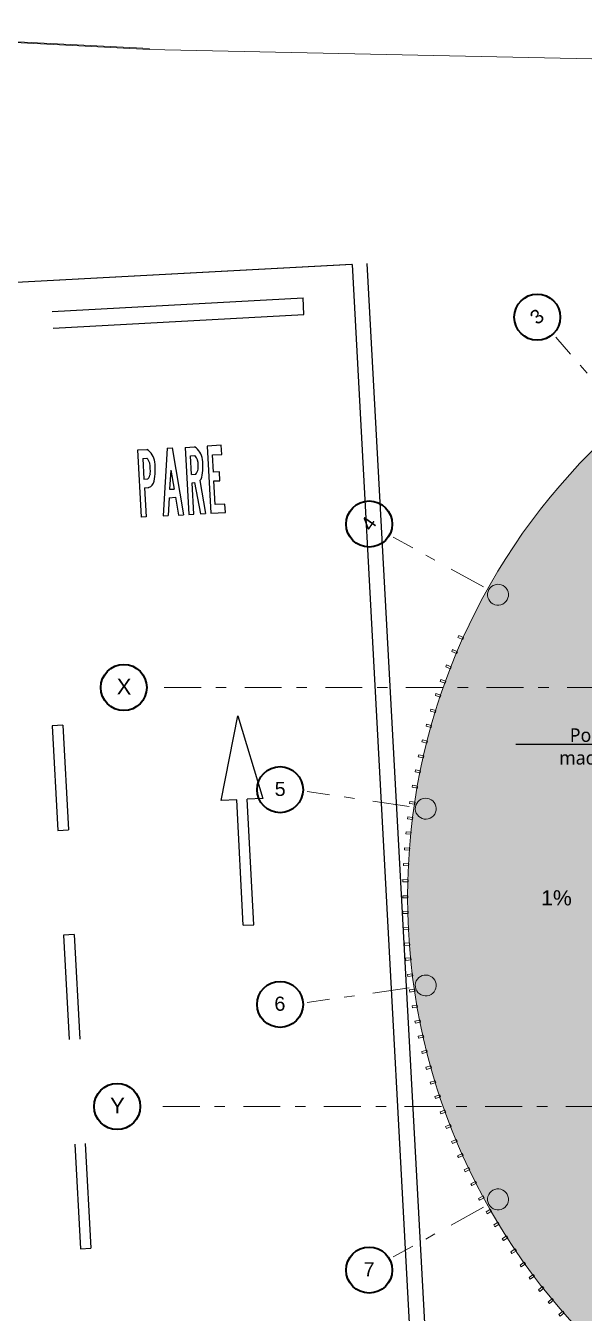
# Model space of a CAD drawing. Header units: metres. Extents: x 27 to 147, y -173 to 8.
# Drawn here: x 36.24 to 41.58, y -13.43 to -1.14 of the extents above; entities that cross this region are included whole.
import ezdxf
from ezdxf import colors
from ezdxf.entities.mleader import LeaderData, LeaderLine
from ezdxf.math import Vec2, Vec3

# ---------------------------------------------------------------- set-up
doc = ezdxf.new("R2010")
doc.units = ezdxf.units.M
doc.linetypes.add('Dot & Dashed', pattern=[0.670278, 0.352778, -0.176389, 0, -0.141111])
for name, color, linetype, lineweight, true_color in [('Annotation - Text_Pen_No__167', 7, 'Continuous', 13, 0x6a6a6a), ('RAMPA PROPUESTA 1 CERRAMIENTO_Pen_No__167', 7, 'Continuous', 13, 0x6a6a6a), ('Structural - Bearing_Pen_No__123', 7, 'Continuous', 0, 0xd8d8d8), ('Structural - Bearing_Pen_No__167', 7, 'Continuous', 13, 0x6a6a6a)]:
    doc.layers.add(name, color=color, linetype=linetype, lineweight=lineweight, true_color=true_color)
for name, color, linetype, lineweight in [('Drawing & Figure_Pen_No__1', 7, 'Continuous', 13), ('Drawing & Figure_Pen_No__122', 9, 'Continuous', 13), ('Drawing & Figure_Pen_No__7', 7, 'Continuous', 35), ('Estructura – Carga_Pen_No__1', 7, 'Continuous', 13), ('GRAFO 0 BLANCO', 7, 'Continuous', 0), ('letras sr', 7, 'Continuous', 5)]:
    doc.layers.add(name, color=color, linetype=linetype, lineweight=lineweight)
doc.layers.add('Rampa', color=41, linetype='Continuous')
doc.layers.add('Separador de bike pintado', color=8, linetype='Continuous')
doc.styles.add('Generales', font='trebuc.ttf', dxfattribs={"height": 0.1})
doc.styles.add('GENERATED_STYLE_1', font='arialbd.ttf')

msp = doc.modelspace()

# ---------------------------------------------------------------- hatches: boundary and pattern name
at = {"layer": 'Estructura – Carga_Pen_No__1', "linetype": 'Continuous', "lineweight": 13}
msp.add_hatch(color=7, dxfattribs=at).paths.add_polyline_path([(41.166, -9.217), (41.166, -9.703), (40.923, -9.46)])
at = {"layer": 'Structural - Bearing_Pen_No__123', "linetype": 'Continuous', "lineweight": 0, "true_color": 0xa2a2a2}
h = msp.add_hatch(color=253, dxfattribs=at)
h.paths.add_polyline_path([(51.812, -15.492), (51.812, -3.429), (45.864, -3.429, 0.990538), (45.864, -15.492)])
h.paths.add_polyline_path([(49.069, -9.46, -1), (42.769, -9.46, -1)], flags=0)

# ---------------------------------------------------------------- linework, layer by layer
at = {"color": 251, "true_color": 0x636466}
for p, q in [((39.356, -3.421), (33.207, -3.753)), ((39.361, -3.42), (33.212, -3.752)), ((39.361, -3.42), (40.146, -18.049)), ((39.5, -3.413), (40.296, -18.041))]:
    msp.add_line(p, q, dxfattribs=at)
at = {"layer": 'Drawing & Figure_Pen_No__1', "linetype": 'Continuous'}
msp.add_line((37.423, -1.358), (33.075, -1.142), dxfattribs=at)
at = {"layer": 'Drawing & Figure_Pen_No__122', "color": 9, "linetype": 'Dot & Dashed', "lineweight": 13}
for p, q in [((41.951, -4.86), (41.307, -4.114)), ((40.615, -6.498), (39.751, -6.024)), ((42.538, -7.46), (37.438, -7.46)), ((39.906, -8.594), (38.93, -8.453)), ((39.906, -10.326), (38.93, -10.467)), ((42.525, -11.46), (37.375, -11.46)), ((40.615, -12.422), (39.751, -12.896))]:
    msp.add_line(p, q, dxfattribs=at)
at = {"layer": 'Drawing & Figure_Pen_No__7', "color": 7, "linetype": 'Continuous', "lineweight": 35}
for centre in [(41.129, -3.924), (39.523, -5.899), (37.178, -7.46), (38.671, -8.435), (38.671, -10.485), (37.115, -11.46), (39.523, -13.021)]:
    msp.add_circle(centre, 0.22, dxfattribs=at)
at = {"layer": 'GRAFO 0 BLANCO', "color": 7}
msp.add_lwpolyline([(33.075, -1.142), (37.422, -1.369), (43.764, -1.503), (44.724, -1.528), (51.784, -1.71), (64.025, -2.053), (70.185, -2.181), (83.803, -2.463)], dxfattribs=at)
at = {"layer": 'Rampa'}
for q in [(33.365, -3.744), (40.146, -18.049)]:
    msp.add_line((39.361, -3.42), q, dxfattribs=at)
at = {"layer": 'RAMPA PROPUESTA 1 CERRAMIENTO_Pen_No__167', "color": 251, "linetype": 'Continuous', "lineweight": 13, "true_color": 0x6a6a6a}
for points in [[(40.379, -6.962), (40.371, -6.981), (40.417, -7.001), (40.425, -6.983)], [(40.32, -7.098), (40.312, -7.117), (40.358, -7.136), (40.366, -7.118)], [(40.261, -7.244), (40.254, -7.263), (40.3, -7.281), (40.307, -7.262)], [(40.209, -7.382), (40.202, -7.401), (40.249, -7.418), (40.256, -7.399)], [(40.161, -7.518), (40.155, -7.537), (40.202, -7.553), (40.208, -7.534)], [(40.113, -7.666), (40.108, -7.685), (40.155, -7.699), (40.161, -7.68)], [(40.071, -7.809), (40.066, -7.829), (40.114, -7.842), (40.119, -7.823)], [(40.031, -7.958), (40.026, -7.978), (40.075, -7.99), (40.079, -7.971)], [(39.996, -8.101), (39.992, -8.12), (40.041, -8.131), (40.045, -8.112)], [(39.965, -8.246), (39.961, -8.265), (40.01, -8.275), (40.014, -8.256)], [(39.937, -8.392), (39.934, -8.411), (39.983, -8.42), (39.986, -8.4)], [(39.912, -8.547), (39.909, -8.566), (39.958, -8.574), (39.961, -8.554)], [(39.891, -8.693), (39.889, -8.713), (39.938, -8.719), (39.941, -8.699)], [(39.875, -8.836), (39.873, -8.856), (39.922, -8.861), (39.924, -8.841)], [(39.861, -8.99), (39.859, -9.01), (39.909, -9.014), (39.911, -8.994)], [(39.851, -9.14), (39.85, -9.16), (39.9, -9.162), (39.901, -9.142)], [(39.845, -9.294), (39.845, -9.314), (39.894, -9.315), (39.895, -9.295)], [(39.843, -9.448), (39.843, -9.468), (39.893, -9.468), (39.893, -9.448)], [(39.844, -9.597), (39.845, -9.617), (39.895, -9.616), (39.894, -9.596)], [(39.85, -9.754), (39.851, -9.774), (39.901, -9.771), (39.9, -9.751)], [(39.859, -9.901), (39.86, -9.921), (39.91, -9.918), (39.909, -9.898)], [(39.871, -10.045), (39.873, -10.065), (39.923, -10.06), (39.921, -10.04)], [(39.888, -10.199), (39.891, -10.219), (39.94, -10.213), (39.938, -10.193)], [(39.908, -10.347), (39.911, -10.367), (39.961, -10.36), (39.958, -10.34)], [(39.933, -10.5), (39.936, -10.519), (39.985, -10.511), (39.982, -10.491)], [(39.96, -10.644), (39.964, -10.663), (40.013, -10.653), (40.009, -10.634)], [(39.99, -10.789), (39.995, -10.808), (40.044, -10.797), (40.039, -10.778)], [(40.025, -10.933), (40.03, -10.953), (40.078, -10.941), (40.073, -10.921)], [(40.065, -11.085), (40.07, -11.105), (40.118, -11.091), (40.113, -11.072)], [(40.106, -11.227), (40.112, -11.246), (40.16, -11.232), (40.154, -11.213)], [(40.15, -11.365), (40.156, -11.384), (40.204, -11.368), (40.197, -11.349)], [(40.2, -11.511), (40.207, -11.53), (40.254, -11.513), (40.247, -11.494)], [(40.253, -11.651), (40.26, -11.67), (40.306, -11.652), (40.299, -11.633)], [(40.31, -11.794), (40.318, -11.813), (40.364, -11.794), (40.356, -11.775)], [(40.368, -11.929), (40.376, -11.947), (40.422, -11.927), (40.414, -11.909)], [(40.43, -12.064), (40.439, -12.082), (40.484, -12.06), (40.475, -12.042)], [(40.495, -12.197), (40.504, -12.215), (40.549, -12.192), (40.54, -12.175)], [(40.568, -12.337), (40.578, -12.354), (40.622, -12.33), (40.612, -12.313)], [(40.64, -12.466), (40.65, -12.483), (40.693, -12.458), (40.683, -12.441)], [(40.713, -12.59), (40.723, -12.607), (40.766, -12.582), (40.755, -12.564)], [(40.794, -12.722), (40.805, -12.739), (40.847, -12.712), (40.836, -12.695)], [(40.876, -12.847), (40.887, -12.864), (40.929, -12.836), (40.918, -12.819)], [(40.964, -12.974), (40.975, -12.99), (41.016, -12.961), (41.005, -12.945)], [(41.05, -13.092), (41.062, -13.108), (41.102, -13.078), (41.09, -13.062)], [(41.14, -13.21), (41.153, -13.226), (41.192, -13.195), (41.18, -13.179)], [(41.234, -13.326), (41.246, -13.341), (41.285, -13.309), (41.272, -13.294)], [(41.335, -13.446), (41.348, -13.461), (41.386, -13.428), (41.373, -13.413)]]:
    msp.add_lwpolyline(points, close=True, dxfattribs=at)
at = {"layer": 'Separador de bike pintado'}
for p, q in [((36.495, -3.869), (38.891, -3.739)), ((38.9, -3.9), (38.891, -3.739)), ((36.503, -4.029), (38.9, -3.9)), ((37.766, -5.167), (37.854, -5.162)), ((38.11, -5.147), (37.976, -5.155)), ((37.976, -5.155), (38.011, -5.796)), ((38.114, -5.234), (38.11, -5.147)), ((37.311, -5.191), (37.4, -5.187)), ((37.346, -5.833), (37.311, -5.191)), ((37.36, -5.273), (37.398, -5.271)), ((37.36, -5.273), (37.37, -5.47)), ((37.592, -5.176), (37.553, -5.821)), ((37.592, -5.176), (37.64, -5.173)), ((37.64, -5.173), (37.748, -5.81)), ((37.766, -5.167), (37.801, -5.808)), ((37.815, -5.248), (37.857, -5.246)), ((37.824, -5.426), (37.815, -5.248)), ((38.027, -5.239), (38.114, -5.234)), ((38.036, -5.404), (38.027, -5.239)), ((37.627, -5.386), (37.616, -5.567)), ((37.627, -5.386), (37.658, -5.565)), ((38.092, -5.401), (38.036, -5.404)), ((38.097, -5.485), (38.092, -5.401)), ((37.37, -5.47), (37.408, -5.468)), ((37.824, -5.426), (37.867, -5.424)), ((37.831, -5.504), (37.855, -5.503)), ((37.847, -5.805), (37.831, -5.504)), ((37.855, -5.503), (37.912, -5.802)), ((37.904, -5.484), (37.958, -5.799)), ((38.04, -5.488), (38.097, -5.485)), ((38.052, -5.713), (38.04, -5.488)), ((37.376, -5.554), (37.416, -5.551)), ((37.376, -5.554), (37.391, -5.83)), ((37.611, -5.648), (37.601, -5.818)), ((37.611, -5.648), (37.671, -5.644)), ((37.616, -5.567), (37.658, -5.565)), ((37.671, -5.644), (37.7, -5.813)), ((38.144, -5.708), (38.052, -5.713)), ((38.149, -5.789), (38.144, -5.708)), ((37.391, -5.83), (37.346, -5.833)), ((37.553, -5.821), (37.601, -5.818)), ((37.7, -5.813), (37.748, -5.81)), ((37.801, -5.808), (37.847, -5.805)), ((37.912, -5.802), (37.958, -5.799)), ((38.011, -5.796), (38.149, -5.789)), ((38.109, -8.539), (38.267, -7.73)), ((38.267, -7.73), (38.508, -8.519)), ((36.595, -7.82), (36.495, -7.826)), ((36.495, -7.826), (36.549, -8.824)), ((36.595, -7.82), (36.649, -8.819)), ((38.259, -8.531), (38.109, -8.539)), ((38.32, -9.73), (38.259, -8.531)), ((38.508, -8.519), (38.358, -8.526)), ((38.42, -9.725), (38.358, -8.526)), ((36.549, -8.824), (36.649, -8.819)), ((36.703, -9.817), (36.603, -9.823)), ((36.603, -9.823), (36.657, -10.821)), ((36.703, -9.817), (36.757, -10.816)), ((38.32, -9.73), (38.42, -9.725)), ((36.711, -11.82), (36.764, -12.818)), ((36.81, -11.814), (36.864, -12.813)), ((36.764, -12.818), (36.864, -12.813))]:
    msp.add_line(p, q, dxfattribs=at)
for centre, radius, start, end in [((37.773, -5.297), 0.157, 5.4758, 58.9339), ((37.314, -5.354), 0.119, 18.4946, 44.8269), ((37.318, -5.321), 0.157, 5.4758, 58.9339), ((37.777, -5.324), 0.112, 16.1359, 44.1784), ((37.418, -5.349), 0.516, 348.4058, 7.4263), ((36.946, -5.394), 0.486, 357.0251, 9.1538), ((36.858, -5.378), 0.621, 349.6953, 6.6214), ((37.778, -5.355), 0.112, 322.0005, 350.043), ((37.673, -5.345), 0.217, 352.308, 13.8709), ((37.316, -5.394), 0.119, 321.352, 347.6843), ((37.389, -5.475), 0.0811, 289.2818, 349.8707), ((37.852, -5.429), 0.0755, 313.6877, 341.959)]:
    msp.add_arc(centre, radius, start, end, dxfattribs=at)
at = {"layer": 'Structural - Bearing_Pen_No__167', "color": 251, "linetype": 'Continuous', "lineweight": 13, "true_color": 0x6a6a6a}
for points in [[(51.812, -15.492), (51.812, -3.429), (45.864, -3.429, 0.990538), (45.864, -15.492)], [(40.705, -6.661, 0.414214), (40.841, -6.623, 0.414214), (40.803, -6.487, 0.414214), (40.667, -6.525, 0.414214)], [(40.049, -8.715, 0.414214), (40.162, -8.631, 0.414214), (40.077, -8.518, 0.414214), (39.964, -8.602, 0.414214)], [(40.077, -10.403, 0.414214), (40.162, -10.29, 0.414214), (40.049, -10.205, 0.414214), (39.964, -10.318, 0.414214)], [(40.705, -12.259, -0.414214), (40.841, -12.298, -0.414214), (40.803, -12.434, -0.414214), (40.667, -12.395, -0.414214)]]:
    msp.add_lwpolyline(points, format="xyb", close=True, dxfattribs=at)

# ---------------------------------------------------------------- texts
at = {"layer": 'Annotation - Text_Pen_No__167', "color": 251, "linetype": 'Continuous', "lineweight": 13, "true_color": 0x6a6a6a, "insert": (41.166, -9.395), "char_height": 0.145, "attachment_point": 1, "style": 'GENERATED_STYLE_1'}
msp.add_mtext('\\A1;{\\pql;\\fArial|b0|i0|c0|p34;1%}', dxfattribs=at)
at = {"layer": 'Drawing & Figure_Pen_No__7', "color": 7, "linetype": 'Continuous', "lineweight": 35, "style": 'GENERATED_STYLE_1'}
for s, insert, char_height, attachment_point, rotation in [('\\A1;{\\pql;\\fArial|b0|i0|c0|p34;3}', (41.127, -4.005), 0.135, 7, 38.0234), ('\\A1;{\\pql;\\fArial|b0|i0|c0|p34;4}', (39.542, -5.975), 0.135, 7, 54.8734), ('\\A1;{\\pql;\\fArial|b0|i0|c0|p34;X}', (37.11, -7.526), 0.15, 7, 359.7107), ('\\A1;{\\pqr;\\fArial|b0|i0|c0|p34;6}', (38.724, -10.546), 0.135, 9, 1.7917), ('\\A1;{\\pql;\\fArial|b0|i0|c0|p34;Y}', (37.047, -11.526), 0.15, 7, 359.7107)]:
    msp.add_mtext(s, dxfattribs=dict(at, insert=insert, char_height=char_height, attachment_point=attachment_point, rotation=rotation))
at = {"layer": 'Drawing & Figure_Pen_No__7', "color": 7, "linetype": 'Continuous', "lineweight": 35, "char_height": 0.135, "style": 'GENERATED_STYLE_1'}
for s, insert, attachment_point in [('\\A1;{\\pql;\\fArial|b0|i0|c0|p34;5}', (38.62, -8.497), 7), ('\\A1;{\\pqr;\\fArial|b0|i0|c0|p34;7}', (39.574, -13.081), 9)]:
    msp.add_mtext(s, dxfattribs=dict(at, insert=insert, attachment_point=attachment_point))

# ---------------------------------------------------------------- leaders
at = {"layer": 'letras sr'}
ml = msp.add_multileader_mtext('Standard', dxfattribs=at)
ml.set_content('Policarbonato macizo e=8mm', color=256, style='Generales')
ml.set_leader_properties()
ml.build(insert=Vec2(0, 0))
ml.multileader.update_dxf_attribs({"text_right_attachment_type": 6, "dogleg_length": 0.183, "arrow_head_size": 0.18})
ctx = ml.context
ctx.base_point, ctx.char_height, ctx.arrow_head_size, ctx.landing_gap_size, ctx.plane_origin = Vec3(41.28, -7.915), 0.13, 0.18, 0.09, Vec3(42.193, -7.231)
ctx.right_attachment, ctx.text_align_type = 6, 2
notes = []
notes.append((ctx, [(1, (1, 1, 0), (42.821, -8.005), (-1, 0), 0.183, [(1, [(43.078, -8.592)], 0, [])])]))
ctx.mtext.insert, ctx.mtext.width, ctx.mtext.alignment, ctx.mtext.flow_direction = Vec3(42.548, -7.849), 1.60841, 3, 5
for ctx, leaders in notes:
    for number, flags, end, landing, length, lines in leaders:
        leader = LeaderData()
        leader.index, (leader.has_last_leader_line, leader.has_dogleg_vector, leader.attachment_direction) = number, flags
        leader.last_leader_point, leader.dogleg_vector, leader.dogleg_length = Vec3(end), Vec3(landing), length
        for number, points, colour, breaks in lines:
            line = LeaderLine()
            line.index, line.vertices, line.color, line.breaks = number, Vec3.list(points), colors.encode_raw_color(colour), breaks
            leader.lines.append(line)
        ctx.leaders.append(leader)

doc.saveas('drawing.dxf')
